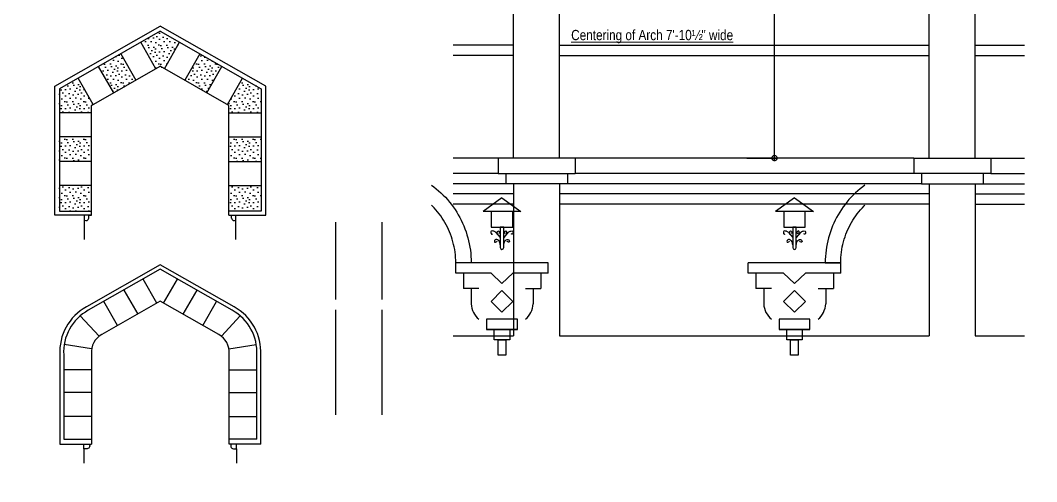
# Model space of a CAD drawing. Header units: millimetres. Extents: x -141861 to -141057, y 13116 to 13652.
# Drawn here: x -141683.9 to -141386.8, y 13290.7 to 13425.6 of the extents above; entities that cross this region are included whole.
import ezdxf
from ezdxf.xclip import XClip

# ---------------------------------------------------------------- set-up
doc = ezdxf.new("R2010")
doc.units = ezdxf.units.MM
doc.header["$XCLIPFRAME"] = 0
doc.layers.get('0').update_dxf_attribs({"color": 254})
doc.layers.add('Dim', color=7, linetype='Continuous', lineweight=9)
for name, color, linetype in [('ele', 43, 'Continuous'), ('ele1', 1, 'Continuous'), ('Pillar', 30, 'Continuous'), ('Text', 255, 'Continuous')]:
    doc.layers.add(name, color=color, linetype=linetype)
doc.styles.add('SWISS', font='swissc.ttf')
doc.dimstyles.new('¾ Scale', dxfattribs={"dimtxt": 1.625, "dimasz": 3, "dimexe": 0.75, "dimexo": 0.75, "dimgap": 0.09, "dimtad": 0, "dimdec": 3, "dimzin": 3, "dimdsep": 46, "dimlunit": 4, "dimtxsty": 'Standard', "dimblk": 'DOTSMALL', "dimcen": 0.09, "dimdle": 0.75, "dimadec": 0, "dimazin": 0, "dimtfac": 1, "dimtdec": 3, "dimtmove": 1, "dimatfit": 3, "dimfxl": 1, "dimtolj": 1, "dimtzin": 0, "dimarcsym": 0})

# ---------------------------------------------------------------- blocks, each defined once
blk = doc.blocks.new('Cangry')
at = {"color": 0, "linetype": 'ByBlock', "lineweight": -2, "ltscale": 3}
for p, q in [((13.5, 0), (-13.5, 0)), ((13.5, -3), (13.5, 0)), ((-13.5, -3), (-13.5, 0)), ((-3.18, -3), (-13.5, -3)), ((-11.25, -3), (-11.25, -7.5)), ((0, -6), (-3.18, -3)), ((3.18, -3), (0, -6)), ((13.5, -3), (3.18, -3)), ((11.39, -3), (11.39, -7.5)), ((-6.75, -7.5), (-11.25, -7.5)), ((-9, -7.5), (-9, -12)), ((6.89, -7.5), (11.39, -7.5)), ((9.14, -7.5), (9.14, -12))]:
    blk.add_line(p, q, dxfattribs=at)
blk.add_lwpolyline([(0, -8.07), (-3.18, -11.25), (0, -14.43), (3.18, -11.25)], close=True, dxfattribs=at)
for centre, start, end in [((-2.45, -11.54), 184.0381, 229.092), ((2.59, -11.54), 310.908, 355.9619)]:
    blk.add_arc(centre, 6.57, start, end, dxfattribs=at)
blk = doc.blocks.new('Lemp')
at = {"color": 0, "linetype": 'ByBlock', "lineweight": -2, "ltscale": 3}
for p, q in [((0, 15.11), (-5.52, 11.07)), ((0, 15.11), (5.52, 11.07)), ((5.52, 11.07), (-5.52, 11.07)), ((-3.16, 11.07), (-3.16, 6.49)), ((3.16, 6.49), (3.16, 11.07)), ((-3.16, 6.49), (3.16, 6.49)), ((0.53, 6.49), (-0.53, 6.49)), ((-0.53, 6.49), (-0.53, 0.53)), ((0.53, 0.53), (0.53, 6.49)), ((-1.85, 5), (-0.53, 3.51)), ((1.85, 5), (0.53, 3.51))]:
    blk.add_line(p, q, dxfattribs=at)
blk.add_arc((0, 0.53), 0.527, 180, 0, dxfattribs=at)
for points in [[(-1.85, 5), (-2.58, 5.37), (-3.12, 5.3), (-3.24, 4.96), (-3.02, 4.45), (-2.73, 4.59)], [(-1.24, 4.31), (-1.4, 4.93), (-1.17, 5.42), (-0.71, 4.88), (-0.97, 4.64)], [(1.24, 4.31), (1.4, 4.93), (1.17, 5.42), (0.71, 4.88), (0.97, 4.64)], [(1.85, 5), (2.58, 5.37), (3.12, 5.3), (3.24, 4.96), (3.02, 4.45), (2.73, 4.59)], [(-0.53, 1.34), (-0.84, 2.47), (-1.26, 2.79), (-2.15, 2.61), (-2.15, 2.08), (-1.67, 2.25), (-1.43, 2.39)], [(0.53, 1.34), (0.84, 2.47), (1.26, 2.79), (2.15, 2.61), (2.15, 2.08), (1.67, 2.25), (1.43, 2.39)]]:
    blk.add_spline(points, degree=3, dxfattribs=at)
blk = doc.blocks.new('Arch-9')
at = {"color": 0, "linetype": 'ByBlock', "lineweight": -2}
blk.add_lwpolyline([(99, 0, 0.267949), (84.94, 24.36), (47.25, 46.57), (9.53, 24.34, 0.267572), (-4.5, 0), (0, 0, -0.267949), (11.81, 20.46), (47.25, 41.34), (82.69, 20.46, -0.267949), (94.5, 0)], format="xyb", close=True, dxfattribs=at)
blk = doc.blocks.new('Gutka')
at = {"color": 0, "linetype": 'ByBlock', "lineweight": -2}
blk.add_line((4.5, 7.5), (-4.5, 7.5), dxfattribs=at)
for points in [[(4.5, 10.5), (-4.5, 10.5), (-4.5, 7.5), (4.5, 7.5)], [(-2.25, 7.5), (2.25, 7.5), (2.25, 4.5), (-2.25, 4.5)], [(-1.125, 4.5), (1.125, 4.5), (1.125, 0), (-1.125, 0)]]:
    blk.add_lwpolyline(points, close=True, dxfattribs=at)
blk = doc.blocks.new('LINE')
at = {"color": 0, "linetype": 'ByBlock', "lineweight": -2}
blk.add_line((0, 0), (12, 0), dxfattribs=at)
blk = doc.blocks.new('_DotSmall')
at = {"layer": 'Text', "color": 0, "const_width": 0.5}
blk.add_lwpolyline([(-0.0625, 0, 1), (0.0625, 0, 1)], format="xyb", close=True, dxfattribs=at)
blk = doc.blocks.new('*D57')
at = {"layer": 'Defpoints', "color": 0, "transparency": 16777216}
for p in [(-141472.27, 13495.67), (-141472.27, 13385.32), (-141463.47, 13385.32)]:
    blk.add_point(p, dxfattribs=at)
at = {"layer": 'Dim', "color": 0, "lineweight": -2, "transparency": 16777216}
for p, q in [((-141463.47, 13496.42), (-141463.47, 13441.35)), ((-141471.52, 13495.67), (-141462.72, 13495.67)), ((-141463.47, 13384.57), (-141463.47, 13433.31)), ((-141471.52, 13385.32), (-141462.72, 13385.32))]:
    blk.add_line(p, q, dxfattribs=at)
at = {"layer": 'Dim', "color": 0, "lineweight": -2, "transparency": 16777216, "xscale": 3, "yscale": 3, "zscale": 3}
for p, rotation in [((-141463.47, 13495.67), 90), ((-141463.47, 13385.32), 270)]:
    blk.add_blockref('_DotSmall', p, dxfattribs=dict(at, rotation=rotation))
at = {"layer": 'Dim', "color": 0, "transparency": 16777216, "insert": (-141463.47, 13437.33), "char_height": 1.625, "attachment_point": 5, "rotation": 90}
blk.add_mtext('\\A1;9\'-2{\\H1.000000x;\\S3/8;}"', dxfattribs=at)

msp = doc.modelspace()

# ---------------------------------------------------------------- hatches: boundary and pattern name
h = msp.add_hatch()
h.set_pattern_fill('STIP1', scale=5.5, style=0, pattern_type=2)
h.set_pattern_definition([(0, (-141642.518, 13400.897), (0, 5.5), [0, -5.5]), (0, (-141641.858, 13400.017), (0, 5.5), [0, -5.5]), (0, (-141642.133, 13398.697), (0, 5.5), [0, -5.5]), (0, (-141640.208, 13397.432), (0, 5.5), [0, -5.5]), (0, (-141640.373, 13399.412), (0, 5.5), [0, -5.5]), (0, (-141638.888, 13400.732), (0, 5.5), [0, -5.5]), (0, (-141640.813, 13401.117), (0, 5.5), [0, -5.5]), (0, (-141638.503, 13398.862), (0, 5.5), [0, -5.5]), (0, (-141638.778, 13397.102), (0, 5.5), [0, -5.5]), (0, (-141642.848, 13396.277), (0, 5.5), [0, -5.5]), (0, (-141641.858, 13397.377), (0, 5.5), [0, -5.5]), (0, (-141641.088, 13396.332), (0, 5.5), [0, -5.5]), (0, (-141637.733, 13399.852), (0, 5.5), [0, -5.5]), (0, (-141639.493, 13398.477), (0, 5.5), [0, -5.5]), (0, (-141639.933, 13400.292), (0, 5.5), [0, -5.5]), (0, (-141638.998, 13399.797), (0, 5.5), [0, -5.5]), (0, (-141640.978, 13398.312), (0, 5.5), [0, -5.5]), (0, (-141639.438, 13401.282), (0, 5.5), [0, -5.5]), (0, (-141637.733, 13398.037), (0, 5.5), [0, -5.5]), (0, (-141637.898, 13396.387), (0, 5.5), [0, -5.5])])
h.paths.add_polyline_path([(-141637.3646, 13419.1684), (-141643.0131, 13422.3892), (-141648.6616, 13419.1684), (-141644.2591, 13411.4476), (-141643.0131, 13412.1589), (-141641.7671, 13411.4476)])
h.paths.add_polyline_path([(-141625.011, 13412.1243), (-141631.4572, 13415.8), (-141635.8656, 13408.0783), (-141629.4173, 13404.3968)])
h.paths.add_polyline_path([(-141613.5273, 13405.5762), (-141618.9819, 13408.6865), (-141623.3901, 13400.9558), (-141622.9172, 13400.6858), (-141622.9172, 13398.5662), (-141613.5273, 13398.5662)])
h.paths.add_polyline_path([(-141613.5273, 13391.5149), (-141622.9172, 13391.5149), (-141622.9172, 13384.3394), (-141613.5273, 13384.3394)])
h.paths.add_polyline_path([(-141613.5273, 13377.2532), (-141622.9172, 13377.2532), (-141622.9172, 13369.8347), (-141613.5273, 13369.8347)])
h.paths.add_polyline_path([(-141663.1089, 13377.2532), (-141672.4989, 13377.2532), (-141672.4989, 13369.8347), (-141663.1089, 13369.8347)])
h.paths.add_polyline_path([(-141663.1089, 13391.5149), (-141672.4989, 13391.5149), (-141672.4989, 13384.3394), (-141663.1089, 13384.3394)])
h.paths.add_polyline_path([(-141667.0443, 13408.6865), (-141672.4989, 13405.5762), (-141672.4989, 13398.5662), (-141663.1089, 13398.5662), (-141663.1089, 13400.6858), (-141662.6361, 13400.9558)])
h.paths.add_polyline_path([(-141654.569, 13415.8), (-141661.0152, 13412.1243), (-141656.6089, 13404.3968), (-141650.1606, 13408.0783)])

# ---------------------------------------------------------------- linework, layer by layer
at = {"color": 7}
for p, q in [((-141673.8724, 13406.3433), (-141643.0131, 13423.8683)), ((-141643.0131, 13422.3892), (-141672.4989, 13405.5762)), ((-141612.1538, 13406.3433), (-141643.0131, 13423.8683)), ((-141643.0131, 13422.3892), (-141613.5273, 13405.5762)), ((-141644.2591, 13411.4476), (-141648.6616, 13419.1684)), ((-141641.7671, 13411.4476), (-141637.3646, 13419.1684)), ((-141654.569, 13415.8), (-141650.1606, 13408.0783)), ((-141631.4572, 13415.8), (-141635.8656, 13408.0783)), ((-141663.1089, 13400.6858), (-141643.0131, 13412.1589)), ((-141656.6089, 13404.3968), (-141661.0152, 13412.1243)), ((-141622.9172, 13400.6858), (-141643.0131, 13412.1589)), ((-141629.4173, 13404.3968), (-141625.011, 13412.1243)), ((-141662.6361, 13400.9558), (-141667.0443, 13408.6865)), ((-141623.3901, 13400.9558), (-141618.9819, 13408.6865)), ((-141673.8724, 13368.6355), (-141673.8724, 13406.3433)), ((-141672.4989, 13405.5762), (-141672.4989, 13369.8347)), ((-141613.5273, 13405.5762), (-141613.5273, 13369.8347)), ((-141612.1538, 13368.6355), (-141612.1538, 13406.3433)), ((-141663.1089, 13398.5662), (-141672.4989, 13398.5662)), ((-141663.1089, 13368.6355), (-141663.1089, 13400.6858)), ((-141622.9172, 13368.6355), (-141622.9172, 13400.6858)), ((-141622.9172, 13398.5662), (-141613.5273, 13398.5662)), ((-141663.1089, 13391.5149), (-141672.4989, 13391.5149)), ((-141622.9172, 13391.5149), (-141613.5273, 13391.5149)), ((-141663.1089, 13384.3394), (-141672.4989, 13384.3394)), ((-141622.9172, 13384.3394), (-141613.5273, 13384.3394)), ((-141663.1089, 13377.2532), (-141672.4989, 13377.2532)), ((-141622.9172, 13377.2532), (-141613.5273, 13377.2532)), ((-141663.1089, 13368.6355), (-141673.8724, 13368.6355)), ((-141672.4989, 13369.8347), (-141663.1089, 13369.8347)), ((-141665.1058, 13367.1309), (-141665.1058, 13368.6355)), ((-141663.8734, 13367.7054), (-141663.8734, 13368.6355)), ((-141663.8734, 13368.6355), (-141663.1065, 13368.6355)), ((-141613.5273, 13369.8347), (-141622.9197, 13369.8347)), ((-141622.9172, 13368.6355), (-141612.1538, 13368.6355)), ((-141622.1528, 13367.7054), (-141622.1528, 13368.6355)), ((-141620.9204, 13367.1309), (-141620.9204, 13368.6355)), ((-141620.9204, 13367.1309), (-141620.9204, 13368.6355)), ((-141665.1058, 13361.5503), (-141665.1058, 13367.1309)), ((-141620.9204, 13361.5503), (-141620.9204, 13367.1309)), ((-141643.9993, 13342.9072), (-141648.0181, 13349.9547)), ((-141642.0268, 13342.9072), (-141638.0081, 13349.9547)), ((-141653.6585, 13346.7383), (-141649.5722, 13339.7294)), ((-141632.3676, 13346.7383), (-141636.454, 13339.7294)), ((-141655.4606, 13336.3716), (-141659.4794, 13343.419)), ((-141630.5655, 13336.3716), (-141626.5468, 13343.419)), ((-141666.4082, 13339.1797), (-141660.8685, 13333.2306)), ((-141619.618, 13339.1797), (-141625.1577, 13333.2306)), ((-141663.0742, 13329.5307), (-141671.0882, 13330.7927)), ((-141622.952, 13329.5307), (-141614.9379, 13330.7927)), ((-141663.1183, 13323.3908), (-141671.2311, 13323.3908)), ((-141622.9079, 13323.3908), (-141614.7951, 13323.3908)), ((-141663.1183, 13316.8106), (-141671.2311, 13316.8106)), ((-141622.9079, 13316.8106), (-141614.7951, 13316.8106)), ((-141663.1183, 13309.7184), (-141671.2311, 13309.7184)), ((-141622.9079, 13309.7184), (-141614.7951, 13309.7184)), ((-141614.7951, 13303.178), (-141622.9079, 13303.178)), ((-141672.367, 13301.6847), (-141663.1183, 13301.6847)), ((-141665.3216, 13300.3042), (-141665.3216, 13301.6847)), ((-141613.6592, 13301.6847), (-141622.9079, 13301.6847)), ((-141620.7046, 13300.3042), (-141620.7046, 13301.6847))]:
    msp.add_line(p, q, dxfattribs=at)
for points in [[(-141613.6592, 13301.6847), (-141613.6592, 13327.741, 0.28960539), (-141621.4277, 13341.8075), (-141643.0131, 13354.1163), (-141664.5985, 13341.8075, 0.28960539), (-141672.367, 13327.741), (-141672.367, 13301.6847)], [(-141614.7951, 13303.178), (-141614.7951, 13327.7753, 0.29042015), (-141621.9824, 13340.8162), (-141643.0131, 13352.8087), (-141664.0438, 13340.8162, 0.29042015), (-141671.2311, 13327.7753), (-141671.2311, 13303.178), (-141663.1183, 13303.178)], [(-141622.9079, 13301.6847), (-141622.9079, 13328.0791, 0.30209429), (-141625.9307, 13333.7286), (-141643.0131, 13343.4696), (-141660.0955, 13333.7286, 0.30209429), (-141663.1183, 13328.0791), (-141663.1183, 13301.6847)], [(-141663.7678, 13301.6847, -0.66631766), (-141664.669, 13300.3042), (-141665.3216, 13300.3042), (-141665.3216, 13296.0751)], [(-141622.2584, 13301.6847, 0.66631766), (-141621.3572, 13300.3042), (-141620.7046, 13300.3042), (-141620.7046, 13296.0751)]]:
    msp.add_lwpolyline(points, format="xyb", dxfattribs=at)
for centre, start, end in [((-141664.7076, 13367.8859), 242.194577, 347.789435), ((-141621.3186, 13367.8859), 192.210565, 297.805423)]:
    msp.add_arc(centre, 0.8536, start, end, dxfattribs=at)
at = {"layer": 'ele', "linetype": 'ByBlock', "lineweight": -2}
for p, q in [((-141539.7708, 13418.3212), (-141557.3734, 13418.3212)), ((-141526.2708, 13418.3212), (-141418.2708, 13418.3212)), ((-141404.7708, 13418.3212), (-141390.4305, 13418.3212)), ((-141539.7708, 13415.3212), (-141557.3734, 13415.3212)), ((-141526.2708, 13415.3212), (-141418.2708, 13415.3212)), ((-141404.7708, 13415.3212), (-141390.4305, 13415.3212)), ((-141544.2708, 13385.3212), (-141557.3734, 13385.3212)), ((-141422.7708, 13385.3212), (-141521.7708, 13385.3212)), ((-141400.2708, 13385.3212), (-141390.4305, 13385.3212)), ((-141544.2708, 13380.8212), (-141557.3734, 13380.8212)), ((-141422.7708, 13380.8212), (-141521.7708, 13380.8212)), ((-141400.2708, 13380.8212), (-141390.4305, 13380.8212)), ((-141542.0208, 13377.8212), (-141557.3734, 13377.8212)), ((-141420.5208, 13377.8212), (-141524.0208, 13377.8212)), ((-141402.5208, 13377.8212), (-141390.4305, 13377.8212)), ((-141539.7708, 13374.8212), (-141557.3734, 13374.8212)), ((-141418.2708, 13374.8212), (-141526.2708, 13374.8212)), ((-141404.7708, 13374.8212), (-141390.4305, 13374.8212)), ((-141539.7708, 13371.8212), (-141557.3734, 13371.8212)), ((-141418.2708, 13371.8212), (-141526.2708, 13371.8212)), ((-141404.7708, 13371.8212), (-141390.4305, 13371.8212))]:
    msp.add_line(p, q, dxfattribs=at)
at = {"layer": 'ele1'}
for p, q in [((-141544.2708, 13385.3212), (-141544.2708, 13380.8212)), ((-141521.7708, 13385.3212), (-141544.2708, 13385.3212)), ((-141521.7708, 13385.3212), (-141521.7708, 13380.8212)), ((-141422.7708, 13385.3212), (-141422.7708, 13380.8212)), ((-141422.7708, 13385.3212), (-141400.2708, 13385.3212)), ((-141400.2708, 13385.3212), (-141400.2708, 13380.8212)), ((-141544.2708, 13380.8212), (-141521.7708, 13380.8212)), ((-141542.0208, 13380.8212), (-141542.0208, 13377.8212)), ((-141524.0208, 13380.8212), (-141524.0208, 13377.8212)), ((-141400.2708, 13380.8212), (-141422.7708, 13380.8212)), ((-141420.5208, 13380.8212), (-141420.5208, 13377.8212)), ((-141402.5208, 13380.8212), (-141402.5208, 13377.8212)), ((-141524.0208, 13377.8212), (-141542.0208, 13377.8212)), ((-141420.5208, 13377.8212), (-141402.5208, 13377.8212))]:
    msp.add_line(p, q, dxfattribs=at)
at = {"layer": 'Pillar'}
for p, q in [((-141539.7708, 13377.8212), (-141539.7708, 13333.3212)), ((-141526.2708, 13377.8212), (-141526.2708, 13333.3212)), ((-141418.2708, 13377.8212), (-141418.2708, 13333.3212)), ((-141404.7708, 13377.8212), (-141404.7708, 13333.3212))]:
    msp.add_line(p, q, dxfattribs=at)
for points in [[(-141557.3734, 13333.3212), (-141539.7708, 13333.3212)], [(-141526.2708, 13333.3212), (-141418.2708, 13333.3212)], [(-141404.7708, 13333.3212), (-141390.4305, 13333.3212)]]:
    msp.add_lwpolyline(points, dxfattribs=at)

# ---------------------------------------------------------------- block references
at = {"layer": 'ele'}
ref = msp.add_blockref('Lemp', (-141543.1275, 13218.6081), dxfattribs=dict(at, row_count=2, column_count=2, row_spacing=140, column_spacing=85.5))
XClip(ref).set_block_clipping_path([(-19.0991225353, -91.2567702924), (106.1080039964, 74.7986793239)])
ref = msp.add_blockref('Lemp', (-141670.4124, 13207.8741), dxfattribs=dict(at, row_count=2, column_count=2, row_spacing=140, column_spacing=85.5))
XClip(ref).set_block_clipping_path([(61.9705387775, -37.6007886016), (110.0423510309, 18.6999914033)])
ref = msp.add_blockref('Cangry', (-141543.1275, 13214.6785), dxfattribs=dict(at, row_count=2, column_count=2, row_spacing=140, column_spacing=85.5))
XClip(ref).set_block_clipping_path([(-19.0991225353, -87.3271540651), (106.1080039964, 78.7282955511)])
ref = msp.add_blockref('Cangry', (-141670.4124, 13203.9445), dxfattribs=dict(at, row_count=2, column_count=2, row_spacing=140, column_spacing=85.5))
XClip(ref).set_block_clipping_path([(61.9705387774, -33.6711723744), (110.0423510309, 22.6296076306)])
at = {"layer": 'ele1'}
ref = msp.add_blockref('Arch-9', (-141556.6269, 13214.6785), dxfattribs=dict(at, xscale=-1, row_count=2, column_count=1, row_spacing=140, column_spacing=0))
XClip(ref).set_block_clipping_path([(-118.0985831644, -87.3271540651), (7.1085433672, 78.7282955511)])
ref = msp.add_blockref('Arch-9', (-141444.128, 13214.6785), dxfattribs=dict(at, row_count=2, column_count=1, row_spacing=140, column_spacing=0))
XClip(ref).set_block_clipping_path([(-118.0985831644, -87.3271540651), (7.1085433672, 78.7282955511)])
ref = msp.add_blockref('Gutka', (-141543.1275, 13187.6761), dxfattribs=dict(at, row_count=2, column_count=2, row_spacing=140, column_spacing=85.5))
XClip(ref).set_block_clipping_path([(-19.0991225353, -60.324789777), (106.1080039964, 105.7306598392)])
ref = msp.add_blockref('Gutka', (-141670.4124, 13176.9422), dxfattribs=dict(at, row_count=2, column_count=2, row_spacing=140, column_spacing=85.5))
XClip(ref).set_block_clipping_path([(61.9705387775, -6.6688080863), (110.042351031, 49.6319719187)])
at = {"layer": 'Pillar'}
ref = msp.add_blockref('LINE', (-141539.7708, 13385.3212), dxfattribs=dict(at, xscale=-5.5, yscale=4.690000000000509, zscale=4.69, rotation=270, row_count=2, column_count=2, row_spacing=13.5, column_spacing=-140))
XClip(ref).set_block_clipping_path([(-3.1052247429, -2.6330751674), (26.653816407, 24.0635402977)])
ref = msp.add_blockref('LINE', (-141404.7708, 13385.3212), dxfattribs=dict(at, xscale=5.5, yscale=4.690000000000509, zscale=4.69, rotation=90, row_count=2, column_count=2, row_spacing=13.5, column_spacing=140))
XClip(ref).set_block_clipping_path([(-3.1052247429, -2.6330751674), (26.653816407, 24.0635402977)])
ref = msp.add_blockref('LINE', (-141591.6624, 13203.9445), dxfattribs=dict(at, xscale=-4.700000000000728, yscale=4.690000000000509, zscale=4.69, rotation=270, row_count=2, column_count=2, row_spacing=13.5, column_spacing=-140))
XClip(ref).set_block_clipping_path([(-7.1640792286, -3.577710282), (4.8148101342, 6.672143077)])
ref = msp.add_blockref('LINE', (-141591.6624, 13133.9445), dxfattribs=dict(at, xscale=-5.579999999999927, yscale=4.690000000000509, zscale=4.69, rotation=270, row_count=2, column_count=2, row_spacing=13.5, column_spacing=-140))
XClip(ref).set_block_clipping_path([(6.5105425852, -3.577710282), (16.6002881058, 6.672143077)])

# ---------------------------------------------------------------- texts
at = {"layer": 'Dim', "style": 'SWISS'}
msp.add_text('%%uCentering of Arch 7\'-10½" wide', height=3, dxfattribs=at).set_placement((-141522.896, 13419.7925))

# ---------------------------------------------------------------- dimensions: what is measured, and where the dimension line sits
at = {"layer": 'Dim'}
dim = msp.add_linear_dim(base=(-141463.4697, 13385.3212), p1=(-141472.2708, 13495.6654), p2=(-141472.2708, 13385.3212), angle=90, dimstyle='¾ Scale', dxfattribs=at)
dim.commit()
dim.dimension.update_dxf_attribs({"geometry": '*D57', "text_midpoint": (-141463.4697, 13437.3303), "dimtype": 160})

doc.saveas('drawing.dxf')
